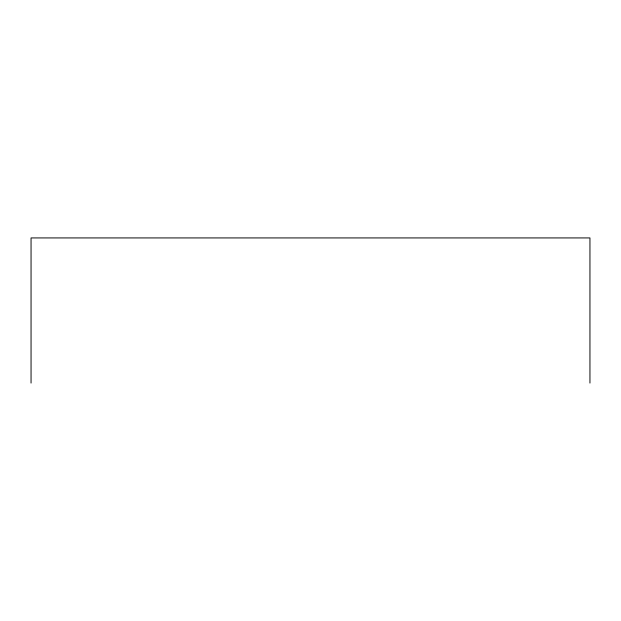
<?xml version="1.0" encoding="UTF-8"?>
<svg xmlns="http://www.w3.org/2000/svg" width="621" height="621" viewBox="0 0 621 621"><rect width="100%" height="100%" fill="white"/><g stroke="black" fill="none" stroke-linecap="round" stroke-linejoin="round"><path stroke-width="0.93" d="M589.95 383.072L589.95 237.928L31.05 237.928L31.05 383.072"/></g></svg>
